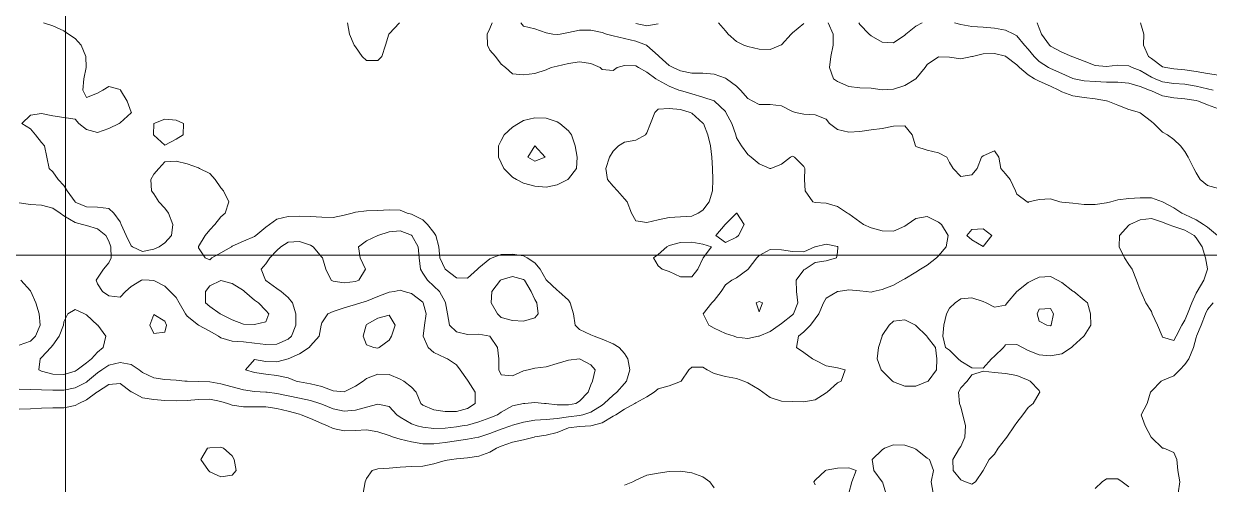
# Model space of a CAD drawing. Header units: centimetres. Extents: x 0 to 642158, y -847 to 649707.
# Drawn here: x 617365 to 617417.8, y 620777.1 to 620797.7 of the extents above; entities that cross this region are included whole.
import ezdxf

# ---------------------------------------------------------------- set-up
doc = ezdxf.new("R2010")
doc.units = ezdxf.units.CM
doc.header["$MEASUREMENT"] = 0
doc.layers.add('MEV_grille', color=254, linetype='Continuous', lineweight=9)
doc.layers.add('WAL_topographie 0.5', color=253, linetype='Continuous', lineweight=20)

# ---------------------------------------------------------------- blocks, each defined once
blk = doc.blocks.new('*U114')
at = {"layer": 'MEV_grille', "transparency": 33554687}
blk.add_lwpolyline([(-1338.461, 0), (1338.461, 0)], dxfattribs=at)
blk = doc.blocks.new('*U115')
at = {"layer": 'MEV_grille', "color": 0, "linetype": 'ByBlock', "lineweight": -2, "transparency": 16777216}
blk.add_blockref('*U114', (0, -1600), dxfattribs=at)
blk = doc.blocks.new('*U112')
at = {"layer": 'MEV_grille', "transparency": 33554687}
blk.add_lwpolyline([(0, 1825.476), (0, -1825.476)], dxfattribs=at)
blk = doc.blocks.new('*U113')
at = {"layer": 'MEV_grille', "color": 0, "linetype": 'ByBlock', "lineweight": -2, "transparency": 16777216}
blk.add_blockref('*U112', (2000, 0), dxfattribs=at)

msp = doc.modelspace()

# ---------------------------------------------------------------- linework, layer by layer
at = {"layer": 'WAL_topographie 0.5'}
for points in [[(617365.83, 620797.75), (617366.25, 620797.619), (617366.75, 620797.391), (617366.952, 620797.25), (617367.25, 620797.051), (617367.519, 620796.75), (617367.725, 620796.25), (617367.736, 620795.75), (617367.631, 620795.25), (617367.588, 620794.75), (617367.75, 620794.421), (617368.25, 620794.612), (617368.476, 620794.75), (617368.75, 620794.904), (617369.25, 620794.777), (617369.277, 620794.75), (617369.571, 620794.25), (617369.75, 620793.76), (617369.757, 620793.75), (617369.75, 620793.734), (617369.25, 620793.285), (617369.211, 620793.25), (617368.75, 620793.025), (617368.25, 620792.852), (617367.75, 620792.983), (617367.413, 620793.25), (617367.25, 620793.444), (617366.75, 620793.528), (617366.25, 620793.601), (617365.75, 620793.702), (617365.25, 620793.63), (617364.87, 620793.25), (617365.25, 620793.014), (617365.485, 620792.75), (617365.75, 620792.406), (617365.882, 620792.25), (617365.978, 620791.75), (617366.092, 620791.25), (617366.25, 620791.09), (617366.493, 620790.75), (617366.75, 620790.481), (617366.885, 620790.25), (617367.241, 620789.75), (617367.25, 620789.742), (617367.75, 620789.531), (617368.25, 620789.517), (617368.75, 620789.452), (617368.971, 620789.25), (617369.25, 620788.87), (617369.302, 620788.75), (617369.522, 620788.25), (617369.75, 620787.793), (617369.808, 620787.75), (617370.25, 620787.541), (617370.75, 620787.649), (617370.991, 620787.75), (617371.25, 620787.919), (617371.542, 620788.25), (617371.605, 620788.75), (617371.409, 620789.25), (617371.25, 620789.471), (617370.973, 620789.75), (617370.75, 620790.119), (617370.651, 620790.25), (617370.618, 620790.75), (617370.75, 620790.997), (617370.983, 620791.25), (617371.25, 620791.546), (617371.75, 620791.578), (617372.25, 620791.455), (617372.75, 620791.277), (617372.791, 620791.25), (617373.25, 620791.018), (617373.492, 620790.75), (617373.75, 620790.381), (617373.86, 620790.25), (617374.107, 620789.75), (617373.932, 620789.25), (617373.75, 620789.082), (617373.476, 620788.75), (617373.25, 620788.505), (617373.044, 620788.25), (617372.75, 620787.759), (617372.743, 620787.75), (617372.75, 620787.706), (617373.042, 620787.25), (617373.25, 620787.165), (617373.341, 620787.25), (617373.75, 620787.478), (617374.215, 620787.75), (617374.25, 620787.769), (617374.75, 620788.002), (617375.25, 620788.214), (617375.303, 620788.25), (617375.75, 620788.628), (617375.92, 620788.75), (617376.25, 620788.986), (617376.75, 620789.108), (617377.25, 620789.117), (617377.75, 620789.098), (617378.25, 620789.073), (617378.75, 620789.055), (617379.25, 620789.165), (617379.604, 620789.25), (617379.75, 620789.296), (617380.25, 620789.359), (617380.75, 620789.374), (617381.25, 620789.406), (617381.75, 620789.377), (617382.055, 620789.25), (617382.25, 620789.207), (617382.75, 620788.946), (617382.969, 620788.75), (617383.25, 620788.387), (617383.342, 620788.25), (617383.475, 620787.75), (617383.52, 620787.25), (617383.747, 620786.75), (617383.75, 620786.747), (617384.25, 620786.366), (617384.75, 620786.341), (617385.19, 620786.75), (617385.25, 620786.803), (617385.75, 620787.215), (617385.845, 620787.25), (617386.25, 620787.397), (617386.75, 620787.423), (617387.25, 620787.341), (617387.411, 620787.25), (617387.75, 620787.035), (617387.989, 620786.75), (617388.25, 620786.278), (617388.273, 620786.25), (617388.75, 620785.812), (617388.825, 620785.75), (617389.25, 620785.36), (617389.327, 620785.25), (617389.48, 620784.75), (617389.544, 620784.25), (617389.75, 620784.05), (617390.25, 620783.815), (617390.391, 620783.75), (617390.75, 620783.626), (617391.25, 620783.419), (617391.507, 620783.25), (617391.75, 620782.988), (617391.898, 620782.75), (617391.988, 620782.25), (617391.847, 620781.75), (617391.75, 620781.638), (617391.406, 620781.25), (617391.25, 620781.127), (617390.848, 620780.75), (617390.75, 620780.678), (617390.25, 620780.369), (617389.893, 620780.25), (617389.75, 620780.216), (617389.25, 620780.15), (617388.75, 620780.078), (617388.25, 620780.036), (617387.75, 620780.007), (617387.25, 620779.914), (617386.75, 620779.774), (617386.686, 620779.75), (617386.25, 620779.604), (617385.75, 620779.41), (617385.25, 620779.252), (617385.236, 620779.25), (617384.75, 620779.158), (617384.25, 620779.087), (617383.75, 620779.005), (617383.25, 620778.943), (617382.75, 620778.95), (617382.25, 620779.031), (617381.75, 620779.158), (617381.452, 620779.25), (617381.25, 620779.32), (617380.75, 620779.491), (617380.25, 620779.57), (617379.75, 620779.538), (617379.25, 620779.525), (617378.75, 620779.633), (617378.509, 620779.75), (617378.25, 620779.857), (617377.75, 620780.084), (617377.335, 620780.25), (617377.25, 620780.272), (617376.75, 620780.402), (617376.25, 620780.529), (617375.75, 620780.593), (617375.25, 620780.599), (617374.75, 620780.601), (617374.25, 620780.681), (617374.049, 620780.75), (617373.75, 620780.837), (617373.25, 620780.938), (617372.75, 620780.935), (617372.25, 620780.887), (617371.75, 620780.861), (617371.25, 620780.885), (617370.75, 620780.935), (617370.25, 620781.003), (617369.791, 620781.25), (617369.75, 620781.276), (617369.25, 620781.64), (617368.75, 620781.591), (617368.25, 620781.273), (617368.218, 620781.25), (617367.75, 620780.908), (617367.41, 620780.75), (617367.25, 620780.655), (617366.75, 620780.551), (617366.25, 620780.549), (617365.75, 620780.538), (617365.25, 620780.506), (617364.75, 620780.494)], [(617380.922, 620796.25), (617380.75, 620796.075), (617380.25, 620796.069), (617380.042, 620796.25), (617379.75, 620796.679), (617379.698, 620796.75), (617379.479, 620797.25), (617379.399, 620797.75)], [(617385.851, 620797.75), (617385.75, 620797.503), (617385.627, 620797.25), (617385.639, 620796.75), (617385.75, 620796.524), (617385.997, 620796.25), (617386.25, 620795.908), (617386.438, 620795.75), (617386.75, 620795.468), (617387.25, 620795.425), (617387.75, 620795.483), (617388.25, 620795.657), (617388.483, 620795.75), (617388.75, 620795.819), (617389.25, 620795.94), (617389.75, 620796.013), (617390.25, 620795.929), (617390.665, 620795.75), (617390.75, 620795.659), (617391.25, 620795.622), (617391.417, 620795.75), (617391.75, 620795.839), (617392.25, 620795.831), (617392.378, 620795.75), (617392.75, 620795.543), (617393.143, 620795.25), (617393.25, 620795.19), (617393.75, 620794.929), (617394.177, 620794.75), (617394.25, 620794.722), (617394.75, 620794.576), (617395.25, 620794.433), (617395.75, 620794.262), (617395.77, 620794.25), (617396.25, 620793.787), (617396.276, 620793.75), (617396.532, 620793.25), (617396.714, 620792.75), (617396.75, 620792.616), (617396.973, 620792.25), (617397.25, 620791.864), (617397.393, 620791.75), (617397.75, 620791.458), (617398.235, 620791.25), (617398.25, 620791.245), (617398.274, 620791.25), (617398.75, 620791.439), (617399.152, 620791.75), (617399.25, 620791.793), (617399.329, 620791.75), (617399.75, 620791.337), (617399.79, 620791.25), (617399.781, 620790.75), (617399.81, 620790.25), (617400.158, 620789.75), (617400.25, 620789.73), (617400.75, 620789.693), (617401.25, 620789.543), (617401.693, 620789.25), (617401.75, 620789.219), (617402.25, 620788.869), (617402.415, 620788.75), (617402.75, 620788.592), (617403.25, 620788.46), (617403.75, 620788.444), (617404.25, 620788.67), (617404.365, 620788.75), (617404.75, 620789.015), (617405.25, 620789.106), (617405.75, 620788.849), (617405.897, 620788.75), (617406.181, 620788.25), (617406.099, 620787.75), (617405.75, 620787.339), (617405.67, 620787.25), (617405.25, 620786.932), (617404.957, 620786.75), (617404.75, 620786.615), (617404.25, 620786.314), (617404.138, 620786.25), (617403.75, 620786.03), (617403.25, 620785.834), (617402.848, 620785.75), (617402.75, 620785.721), (617402.523, 620785.75), (617402.25, 620785.787), (617401.75, 620785.831), (617401.28, 620785.75), (617401.25, 620785.744), (617400.75, 620785.447), (617400.634, 620785.25), (617400.421, 620784.75), (617400.25, 620784.527), (617400.046, 620784.25), (617399.75, 620783.945), (617399.505, 620783.75), (617399.418, 620783.25), (617399.75, 620783.024), (617400.14, 620782.75), (617400.25, 620782.683), (617400.75, 620782.436), (617401.25, 620782.344), (617401.594, 620782.25), (617401.417, 620781.75), (617401.25, 620781.677), (617400.796, 620781.25), (617400.75, 620781.219), (617400.25, 620780.908), (617399.75, 620780.824), (617399.25, 620780.832), (617398.75, 620780.857), (617398.25, 620781.015), (617397.921, 620781.25), (617397.75, 620781.367), (617397.25, 620781.675), (617397.066, 620781.75), (617396.75, 620781.872), (617396.25, 620781.95), (617395.75, 620782.094), (617395.443, 620782.25), (617395.25, 620782.375), (617394.75, 620782.373), (617394.624, 620782.25), (617394.277, 620781.75), (617394.25, 620781.726), (617393.75, 620781.538), (617393.25, 620781.405), (617393.073, 620781.25), (617392.75, 620781.045), (617392.25, 620780.773), (617392.213, 620780.75), (617391.75, 620780.497), (617391.359, 620780.25), (617391.25, 620780.178), (617390.75, 620779.886), (617390.254, 620779.75), (617390.25, 620779.749), (617389.75, 620779.723), (617389.25, 620779.659), (617388.75, 620779.457), (617388.25, 620779.329), (617387.75, 620779.256), (617387.719, 620779.25), (617387.25, 620779.132), (617386.75, 620779.02), (617386.25, 620778.841), (617386.048, 620778.75), (617385.75, 620778.572), (617385.25, 620778.402), (617384.75, 620778.318), (617384.25, 620778.273), (617384.037, 620778.25), (617383.75, 620778.196), (617383.25, 620778.051), (617382.75, 620777.957), (617382.25, 620777.931), (617381.75, 620777.901), (617381.25, 620777.865), (617380.75, 620777.838), (617380.494, 620777.75), (617380.25, 620777.406), (617380.182, 620777.25), (617380.099, 620776.75)], [(617381.714, 620797.75), (617381.25, 620797.258), (617381.243, 620797.25), (617381.083, 620796.75), (617380.922, 620796.25)], [(617387.128, 620797.75), (617387.25, 620797.608), (617387.75, 620797.479), (617388.25, 620797.302), (617388.553, 620797.25), (617388.75, 620797.225), (617388.883, 620797.25), (617389.25, 620797.323), (617389.75, 620797.42), (617390.25, 620797.422), (617390.75, 620797.316), (617390.95, 620797.25), (617391.25, 620797.166), (617391.75, 620797.044), (617392.25, 620796.937), (617392.732, 620796.75), (617392.75, 620796.74), (617393.25, 620796.297), (617393.298, 620796.25), (617393.75, 620795.842), (617393.926, 620795.75), (617394.25, 620795.611), (617394.75, 620795.507), (617395.25, 620795.506), (617395.75, 620795.46), (617396.25, 620795.278), (617396.295, 620795.25), (617396.75, 620794.921), (617396.923, 620794.75), (617397.25, 620794.371), (617397.48, 620794.25), (617397.75, 620794.105), (617398.25, 620794.104), (617398.75, 620794.044), (617399.25, 620793.787), (617399.379, 620793.75), (617399.75, 620793.665), (617400.25, 620793.647), (617400.75, 620793.442), (617400.901, 620793.25), (617401.25, 620792.984), (617401.75, 620792.863), (617402.25, 620792.899), (617402.75, 620792.969), (617403.25, 620793.034), (617403.75, 620793.129), (617404.25, 620793.156), (617404.575, 620792.75), (617404.726, 620792.25), (617404.75, 620792.222), (617405.25, 620792.058), (617405.75, 620791.944), (617406.125, 620791.75), (617406.25, 620791.516), (617406.417, 620791.25), (617406.75, 620790.886), (617407.25, 620790.964), (617407.481, 620791.25), (617407.677, 620791.75), (617407.75, 620791.809), (617408.25, 620792.036), (617408.45, 620791.75), (617408.529, 620791.25), (617408.75, 620791), (617408.947, 620790.75), (617409.196, 620790.25), (617409.25, 620790.094), (617409.708, 620789.75), (617409.75, 620789.731), (617409.788, 620789.75), (617410.25, 620789.863), (617410.75, 620789.895), (617411.171, 620789.75), (617411.25, 620789.741), (617411.75, 620789.692), (617412.25, 620789.642), (617412.75, 620789.63), (617413.25, 620789.708), (617413.441, 620789.75), (617413.75, 620789.84), (617414.25, 620789.902), (617414.75, 620789.939), (617415.25, 620789.931), (617415.75, 620789.753), (617415.754, 620789.75), (617416.25, 620789.482), (617416.612, 620789.25), (617416.75, 620789.184), (617417.25, 620788.945), (617417.574, 620788.75), (617417.75, 620788.628), (617418.206, 620788.25)], [(617392.25, 620797.714), (617392.75, 620797.623), (617393.25, 620797.713)], [(617395.936, 620797.75), (617396.25, 620797.398), (617396.37, 620797.25), (617396.75, 620796.912), (617397.072, 620796.75), (617397.25, 620796.688), (617397.75, 620796.568), (617398.25, 620796.552), (617398.708, 620796.75), (617398.75, 620796.772), (617399.188, 620797.25), (617399.25, 620797.304), (617399.75, 620797.724)], [(617400.842, 620797.75), (617401.063, 620797.25), (617401.051, 620796.75), (617400.951, 620796.25), (617400.892, 620795.75), (617401.074, 620795.25), (617401.25, 620795.123), (617401.75, 620794.909), (617402.25, 620794.852), (617402.75, 620794.827), (617403.25, 620794.757), (617403.75, 620794.789), (617404.25, 620794.957), (617404.744, 620795.25), (617404.75, 620795.256), (617405.154, 620795.75), (617405.25, 620795.886), (617405.75, 620796.239), (617406.25, 620796.224), (617406.75, 620796.138), (617407.25, 620796.24), (617407.273, 620796.25), (617407.75, 620796.37), (617408.25, 620796.375), (617408.75, 620796.257), (617408.761, 620796.25), (617409.25, 620795.874), (617409.363, 620795.75), (617409.75, 620795.423), (617410.043, 620795.25), (617410.25, 620795.149), (617410.75, 620794.918), (617411.123, 620794.75), (617411.25, 620794.673), (617411.75, 620794.483), (617412.25, 620794.412), (617412.75, 620794.355), (617413.25, 620794.268), (617413.315, 620794.25), (617413.75, 620794.075), (617414.25, 620793.874), (617414.715, 620793.75), (617414.75, 620793.733), (617415.25, 620793.343), (617415.361, 620793.25), (617415.75, 620792.872), (617415.968, 620792.75), (617416.25, 620792.547), (617416.557, 620792.25), (617416.75, 620792), (617416.889, 620791.75), (617417.152, 620791.25), (617417.25, 620791.057), (617417.42, 620790.75), (617417.75, 620790.484), (617418.25, 620790.349)], [(617402.206, 620797.75), (617402.25, 620797.683), (617402.669, 620797.25), (617402.75, 620797.177), (617403.25, 620796.886), (617403.75, 620796.859), (617404.25, 620797.205), (617404.299, 620797.25), (617404.75, 620797.602), (617405.021, 620797.75)], [(617406.467, 620797.75), (617406.75, 620797.671), (617407.25, 620797.588), (617407.75, 620797.56), (617408.25, 620797.515), (617408.75, 620797.418), (617409.111, 620797.25), (617409.25, 620797.165), (617409.587, 620796.75), (617409.75, 620796.574), (617410.028, 620796.25), (617410.25, 620796.029), (617410.663, 620795.75), (617410.75, 620795.704), (617411.25, 620795.485), (617411.75, 620795.265), (617411.813, 620795.25), (617412.25, 620795.165), (617412.75, 620795.124), (617413.25, 620795.102), (617413.75, 620795.101), (617414.25, 620795.053), (617414.75, 620794.911), (617415.16, 620794.75), (617415.25, 620794.71), (617415.75, 620794.497), (617416.25, 620794.397), (617416.75, 620794.355), (617417.25, 620794.275), (617417.352, 620794.25), (617417.75, 620794.095), (617418.25, 620793.914)], [(617410.162, 620797.75), (617410.25, 620797.514), (617410.346, 620797.25), (617410.704, 620796.75), (617410.75, 620796.709), (617411.25, 620796.446), (617411.708, 620796.25), (617411.75, 620796.235), (617412.25, 620796.04), (617412.75, 620795.849), (617413.25, 620795.796), (617413.75, 620795.866), (617414.25, 620795.827), (617414.398, 620795.75), (617414.75, 620795.616), (617415.25, 620795.327), (617415.414, 620795.25), (617415.75, 620795.117), (617416.25, 620795.047), (617416.75, 620795.005), (617417.25, 620794.922), (617417.75, 620794.805), (617418, 620794.75)], [(617414.76, 620797.75), (617414.91, 620797.25), (617414.904, 620796.75), (617415.127, 620796.25), (617415.25, 620796.151), (617415.75, 620795.792), (617415.896, 620795.75), (617416.25, 620795.695), (617416.75, 620795.651), (617417.25, 620795.58), (617417.75, 620795.487), (617418.25, 620795.413)], [(617395.043, 620789.25), (617394.75, 620789.122), (617394.25, 620789.086), (617393.75, 620789.062), (617393.25, 620788.958), (617392.75, 620788.827), (617392.25, 620788.914), (617392.056, 620789.25), (617391.863, 620789.75), (617391.75, 620789.884), (617391.437, 620790.25), (617391.25, 620790.461), (617390.999, 620790.75), (617390.919, 620791.25), (617391.085, 620791.75), (617391.25, 620792.015), (617391.482, 620792.25), (617391.75, 620792.421), (617392.25, 620792.516), (617392.693, 620792.75), (617392.75, 620792.84), (617392.906, 620793.25), (617393.11, 620793.75), (617393.25, 620793.9), (617393.75, 620793.929), (617394.25, 620793.873), (617394.685, 620793.75), (617394.75, 620793.722), (617395.25, 620793.274), (617395.268, 620793.25), (617395.472, 620792.75), (617395.59, 620792.25), (617395.649, 620791.75), (617395.676, 620791.25), (617395.695, 620790.75), (617395.671, 620790.25), (617395.53, 620789.75), (617395.25, 620789.382), (617395.043, 620789.25)], [(617372.064, 620792.75), (617371.75, 620792.56), (617371.25, 620792.289), (617370.75, 620792.729), (617370.735, 620792.75), (617370.75, 620793.25), (617370.75, 620793.25), (617371.25, 620793.447), (617371.75, 620793.398), (617372.083, 620793.25), (617372.064, 620792.75)], [(617389.22, 620790.75), (617388.75, 620790.516), (617388.25, 620790.413), (617387.75, 620790.452), (617387.25, 620790.584), (617386.934, 620790.75), (617386.75, 620790.862), (617386.372, 620791.25), (617386.25, 620791.503), (617386.125, 620791.75), (617386.124, 620792.25), (617386.25, 620792.5), (617386.381, 620792.75), (617386.75, 620793.093), (617387.018, 620793.25), (617387.25, 620793.381), (617387.75, 620793.513), (617388.25, 620793.489), (617388.75, 620793.323), (617388.866, 620793.25), (617389.25, 620792.93), (617389.38, 620792.75), (617389.554, 620792.25), (617389.633, 620791.75), (617389.613, 620791.25), (617389.25, 620790.776), (617389.22, 620790.75)], [(617388.207, 620791.75), (617387.75, 620791.575), (617387.439, 620791.75), (617387.75, 620792.25), (617387.75, 620792.25), (617387.75, 620792.25), (617388.207, 620791.75)], [(617364.75, 620789.706), (617365.25, 620789.639), (617365.75, 620789.611), (617366.25, 620789.475), (617366.58, 620789.25), (617366.75, 620789.138), (617367.25, 620788.833), (617367.572, 620788.75), (617367.75, 620788.697), (617368.25, 620788.551), (617368.615, 620788.25), (617368.75, 620787.999), (617368.846, 620787.75), (617368.853, 620787.25), (617368.75, 620787.037), (617368.517, 620786.75), (617368.25, 620786.348), (617368.179, 620786.25), (617368.25, 620786.094), (617368.463, 620785.75), (617368.75, 620785.556), (617369.25, 620785.5), (617369.494, 620785.75), (617369.75, 620785.98), (617370.206, 620786.25), (617370.25, 620786.268), (617370.544, 620786.25), (617370.75, 620786.237), (617371.25, 620785.99), (617371.481, 620785.75), (617371.75, 620785.478), (617371.886, 620785.25), (617372.175, 620784.75), (617372.25, 620784.644), (617372.746, 620784.25), (617372.75, 620784.247), (617373.25, 620783.974), (617373.647, 620783.75), (617373.75, 620783.683), (617374.25, 620783.529), (617374.75, 620783.497), (617375.25, 620783.446), (617375.75, 620783.378), (617376.25, 620783.398), (617376.75, 620783.624), (617376.891, 620783.75), (617377.097, 620784.25), (617377.092, 620784.75), (617376.949, 620785.25), (617376.75, 620785.488), (617376.435, 620785.75), (617376.25, 620785.888), (617375.75, 620786.24), (617375.738, 620786.25), (617375.548, 620786.75), (617375.75, 620786.982), (617375.932, 620787.25), (617376.25, 620787.586), (617376.417, 620787.75), (617376.75, 620787.953), (617377.25, 620787.983), (617377.75, 620787.819), (617377.863, 620787.75), (617378.25, 620787.285), (617378.279, 620787.25), (617378.426, 620786.75), (617378.671, 620786.25), (617378.75, 620786.209), (617379.25, 620786.134), (617379.75, 620786.191), (617379.895, 620786.25), (617380.196, 620786.75), (617379.964, 620787.25), (617379.887, 620787.75), (617380.25, 620788.016), (617380.75, 620788.25), (617380.75, 620788.25), (617381.25, 620788.414), (617381.75, 620788.464), (617382.25, 620788.268), (617382.271, 620788.25), (617382.549, 620787.75), (617382.597, 620787.25), (617382.652, 620786.75), (617382.75, 620786.571), (617382.967, 620786.25), (617383.25, 620785.995), (617383.493, 620785.75), (617383.75, 620785.288), (617383.77, 620785.25), (617383.859, 620784.75), (617383.949, 620784.25), (617384.25, 620783.943), (617384.75, 620783.836), (617385.25, 620783.84), (617385.75, 620783.75), (617385.75, 620783.75), (617386.09, 620783.25), (617386.14, 620782.75), (617386.142, 620782.25), (617386.25, 620782.033), (617386.75, 620781.979), (617387.25, 620782.211), (617387.447, 620782.25), (617387.75, 620782.33), (617388.25, 620782.392), (617388.75, 620782.535), (617389.25, 620782.686), (617389.75, 620782.75), (617389.75, 620782.75), (617389.75, 620782.75), (617390.25, 620782.473), (617390.435, 620782.25), (617390.326, 620781.75), (617390.25, 620781.585), (617390.134, 620781.25), (617389.75, 620780.852), (617389.575, 620780.75), (617389.25, 620780.685), (617388.75, 620780.684), (617388.25, 620780.746), (617388.181, 620780.75), (617387.75, 620780.791), (617387.304, 620780.75), (617387.25, 620780.747), (617386.75, 620780.639), (617386.25, 620780.366), (617386.092, 620780.25), (617385.75, 620780.114), (617385.25, 620779.923), (617384.75, 620779.788), (617384.515, 620779.75), (617384.25, 620779.709), (617383.75, 620779.648), (617383.25, 620779.629), (617382.75, 620779.686), (617382.505, 620779.75), (617382.25, 620779.839), (617381.75, 620780.145), (617381.591, 620780.25), (617381.25, 620780.622), (617380.75, 620780.722), (617380.25, 620780.59), (617379.75, 620780.448), (617379.25, 620780.405), (617378.75, 620780.513), (617378.25, 620780.72), (617378.167, 620780.75), (617377.75, 620780.882), (617377.25, 620780.982), (617376.75, 620781.094), (617376.25, 620781.201), (617375.806, 620781.25), (617375.75, 620781.257), (617375.25, 620781.288), (617374.75, 620781.361), (617374.25, 620781.494), (617373.75, 620781.632), (617373.25, 620781.722), (617372.75, 620781.738), (617372.25, 620781.743), (617372.143, 620781.75), (617371.75, 620781.79), (617371.25, 620781.816), (617370.75, 620781.888), (617370.25, 620782.136), (617370.1, 620782.25), (617369.75, 620782.49), (617369.25, 620782.587), (617368.75, 620782.459), (617368.441, 620782.25), (617368.25, 620782.112), (617367.804, 620781.75), (617367.75, 620781.709), (617367.25, 620781.451), (617366.75, 620781.347), (617366.25, 620781.345), (617365.75, 620781.365), (617365.25, 620781.371), (617364.75, 620781.39)], [(617396.75, 620788.175), (617396.829, 620788.25), (617397.088, 620788.75), (617396.757, 620789.25), (617396.75, 620789.257), (617396.747, 620789.25), (617396.25, 620788.76), (617396.242, 620788.75), (617395.821, 620788.25), (617396.25, 620787.936), (617396.75, 620788.175)], [(617416.355, 620783.75), (617416.25, 620783.564), (617415.75, 620783.717), (617415.735, 620783.75), (617415.531, 620784.25), (617415.287, 620784.75), (617415.25, 620784.855), (617415.011, 620785.25), (617414.779, 620785.75), (617414.75, 620785.814), (617414.586, 620786.25), (617414.393, 620786.75), (617414.25, 620786.953), (617414.046, 620787.25), (617413.818, 620787.75), (617413.83, 620788.25), (617414.25, 620788.713), (617414.295, 620788.75), (617414.75, 620788.947), (617415.25, 620789.01), (617415.75, 620788.855), (617416.007, 620788.75), (617416.25, 620788.658), (617416.75, 620788.491), (617417.153, 620788.25), (617417.25, 620788.143), (617417.512, 620787.75), (617417.665, 620787.25), (617417.75, 620786.763), (617417.752, 620786.75), (617417.75, 620786.743), (617417.591, 620786.25), (617417.29, 620785.75), (617417.25, 620785.674), (617417.055, 620785.25), (617416.858, 620784.75), (617416.75, 620784.469), (617416.603, 620784.25), (617416.355, 620783.75)], [(617408.136, 620788.25), (617407.75, 620787.763), (617407.25, 620788.054), (617407.017, 620788.25), (617407.25, 620788.524), (617407.75, 620788.557), (617408.136, 620788.25)], [(617394.75, 620786.399), (617395.014, 620786.75), (617395.25, 620787.227), (617395.263, 620787.25), (617395.629, 620787.75), (617395.25, 620787.863), (617394.75, 620787.957), (617394.25, 620787.941), (617393.75, 620787.804), (617393.632, 620787.75), (617393.25, 620787.405), (617393.049, 620787.25), (617393.25, 620786.902), (617393.435, 620786.75), (617393.75, 620786.65), (617394.25, 620786.401), (617394.75, 620786.399)], [(617397.725, 620783.75), (617397.25, 620783.651), (617396.75, 620783.711), (617396.642, 620783.75), (617396.25, 620783.88), (617395.75, 620784.107), (617395.518, 620784.25), (617395.253, 620784.75), (617395.64, 620785.25), (617395.75, 620785.348), (617396.065, 620785.75), (617396.25, 620786.044), (617396.532, 620786.25), (617396.75, 620786.368), (617397.25, 620786.734), (617397.27, 620786.75), (617397.653, 620787.25), (617397.75, 620787.355), (617398.25, 620787.626), (617398.75, 620787.614), (617399.25, 620787.533), (617399.75, 620787.524), (617400.241, 620787.75), (617400.25, 620787.753), (617400.75, 620787.868), (617401.25, 620787.761), (617401.262, 620787.75), (617401.25, 620787.5), (617401.209, 620787.25), (617400.75, 620787.121), (617400.25, 620787.047), (617399.807, 620786.75), (617399.75, 620786.721), (617399.413, 620786.25), (617399.421, 620785.75), (617399.484, 620785.25), (617399.295, 620784.75), (617399.25, 620784.706), (617398.75, 620784.318), (617398.655, 620784.25), (617398.25, 620783.967), (617397.75, 620783.753), (617397.725, 620783.75)], [(617364.75, 620783.357), (617365.25, 620783.538), (617365.472, 620783.75), (617365.682, 620784.25), (617365.636, 620784.75), (617365.489, 620785.25), (617365.267, 620785.75), (617365.25, 620785.788), (617364.82, 620786.25)], [(617375.75, 620784.402), (617375.886, 620784.75), (617375.75, 620784.908), (617375.426, 620785.25), (617375.25, 620785.367), (617374.806, 620785.75), (617374.75, 620785.799), (617374.25, 620786.107), (617373.75, 620786.238), (617373.25, 620786), (617373.058, 620785.75), (617373.064, 620785.25), (617373.25, 620785.087), (617373.716, 620784.75), (617373.75, 620784.735), (617374.25, 620784.482), (617374.75, 620784.294), (617375.25, 620784.275), (617375.75, 620784.402)], [(617387.904, 620784.75), (617387.75, 620784.581), (617387.25, 620784.425), (617386.75, 620784.46), (617386.25, 620784.589), (617386.091, 620784.75), (617385.799, 620785.25), (617385.836, 620785.75), (617386.217, 620786.25), (617386.25, 620786.273), (617386.75, 620786.416), (617387.25, 620786.291), (617387.289, 620786.25), (617387.585, 620785.75), (617387.75, 620785.396), (617387.835, 620785.25), (617387.904, 620784.75)], [(617408.122, 620782.75), (617407.75, 620782.33), (617407.25, 620782.34), (617406.75, 620782.634), (617406.626, 620782.75), (617406.25, 620783.126), (617406.062, 620783.25), (617405.942, 620783.75), (617405.987, 620784.25), (617406.109, 620784.75), (617406.25, 620785.003), (617406.502, 620785.25), (617406.75, 620785.42), (617407.25, 620785.466), (617407.75, 620785.306), (617407.877, 620785.25), (617408.25, 620785.054), (617408.75, 620785.147), (617408.814, 620785.25), (617409.243, 620785.75), (617409.25, 620785.756), (617409.75, 620786.155), (617409.967, 620786.25), (617410.25, 620786.395), (617410.75, 620786.42), (617411.063, 620786.25), (617411.25, 620786.158), (617411.75, 620785.773), (617411.794, 620785.75), (617412.25, 620785.371), (617412.404, 620785.25), (617412.542, 620784.75), (617412.553, 620784.25), (617412.25, 620783.768), (617412.242, 620783.75), (617411.75, 620783.304), (617411.684, 620783.25), (617411.25, 620782.971), (617410.75, 620782.877), (617410.25, 620782.916), (617409.75, 620783.117), (617409.507, 620783.25), (617409.25, 620783.388), (617408.75, 620783.375), (617408.651, 620783.25), (617408.25, 620782.859), (617408.122, 620782.75)], [(617385.084, 620780.75), (617384.75, 620780.529), (617384.25, 620780.395), (617383.75, 620780.391), (617383.25, 620780.461), (617382.75, 620780.676), (617382.669, 620780.75), (617382.462, 620781.25), (617382.25, 620781.484), (617381.91, 620781.75), (617381.75, 620781.836), (617381.25, 620782.042), (617380.75, 620782.06), (617380.25, 620781.863), (617380.089, 620781.75), (617379.75, 620781.516), (617379.25, 620781.269), (617378.75, 620781.313), (617378.25, 620781.501), (617377.75, 620781.624), (617377.25, 620781.719), (617377.101, 620781.75), (617376.75, 620781.893), (617376.25, 620782.002), (617375.75, 620782.056), (617375.25, 620782.136), (617374.852, 620782.25), (617375.25, 620782.721), (617375.75, 620782.628), (617376.25, 620782.603), (617376.75, 620782.747), (617376.753, 620782.75), (617377.25, 620782.969), (617377.686, 620783.25), (617377.75, 620783.321), (617378.135, 620783.75), (617378.215, 620784.25), (617378.25, 620784.347), (617378.523, 620784.75), (617378.75, 620784.864), (617379.25, 620785.022), (617379.75, 620785.174), (617379.994, 620785.25), (617380.25, 620785.32), (617380.75, 620785.53), (617381.25, 620785.72), (617381.47, 620785.75), (617381.75, 620785.815), (617381.918, 620785.75), (617382.25, 620785.656), (617382.75, 620785.269), (617382.766, 620785.25), (617382.906, 620784.75), (617382.824, 620784.25), (617382.776, 620783.75), (617382.995, 620783.25), (617383.25, 620783.02), (617383.75, 620782.79), (617383.862, 620782.75), (617384.25, 620782.478), (617384.419, 620782.25), (617384.75, 620781.798), (617384.774, 620781.75), (617385.09, 620781.25), (617385.084, 620780.75)], [(617397.909, 620785.25), (617397.75, 620784.844), (617397.626, 620785.25), (617397.75, 620785.303), (617397.909, 620785.25)], [(617418, 620785.25), (617417.75, 620784.944), (617417.666, 620784.75), (617417.469, 620784.25), (617417.271, 620783.75), (617417.25, 620783.695), (617417.133, 620783.25), (617416.924, 620782.75), (617416.75, 620782.497), (617416.513, 620782.25), (617416.25, 620781.986), (617415.75, 620781.77), (617415.69, 620781.75), (617415.25, 620781.304), (617415.212, 620781.25), (617415.06, 620780.75), (617414.797, 620780.25), (617414.981, 620779.75), (617415.239, 620779.25), (617415.25, 620779.228), (617415.75, 620778.759), (617415.806, 620778.75), (617416.25, 620778.568), (617416.385, 620778.25), (617416.436, 620777.75), (617416.523, 620777.25), (617416.446, 620776.75)], [(617367.33, 620782.25), (617367.25, 620782.2), (617366.75, 620782.049), (617366.25, 620782.063), (617365.75, 620782.198), (617365.628, 620782.25), (617365.687, 620782.75), (617365.75, 620782.803), (617366.159, 620783.25), (617366.25, 620783.359), (617366.539, 620783.75), (617366.725, 620784.25), (617366.75, 620784.394), (617366.928, 620784.75), (617367.25, 620784.94), (617367.659, 620784.75), (617367.75, 620784.711), (617368.25, 620784.254), (617368.254, 620784.25), (617368.621, 620783.75), (617368.5, 620783.25), (617368.25, 620783.047), (617367.973, 620782.75), (617367.75, 620782.566), (617367.33, 620782.25)], [(617371.321, 620784.25), (617371.25, 620783.942), (617370.75, 620783.881), (617370.572, 620784.25), (617370.75, 620784.721), (617371.25, 620784.43), (617371.321, 620784.25)], [(617380.812, 620783.25), (617380.75, 620783.224), (617380.569, 620783.25), (617380.25, 620783.367), (617380.101, 620783.75), (617380.226, 620784.25), (617380.25, 620784.272), (617380.75, 620784.564), (617381.25, 620784.701), (617381.519, 620784.25), (617381.356, 620783.75), (617381.25, 620783.581), (617380.812, 620783.25)], [(617410.779, 620784.25), (617410.75, 620784.224), (617410.592, 620784.25), (617410.25, 620784.423), (617410.15, 620784.75), (617410.25, 620784.963), (617410.75, 620784.989), (617410.89, 620784.75), (617410.779, 620784.25)], [(617405.296, 620781.75), (617405.25, 620781.726), (617404.75, 620781.528), (617404.25, 620781.524), (617403.75, 620781.722), (617403.707, 620781.75), (617403.25, 620782.214), (617403.206, 620782.25), (617403.027, 620782.75), (617403.08, 620783.25), (617403.236, 620783.75), (617403.25, 620783.779), (617403.559, 620784.25), (617403.75, 620784.43), (617404.25, 620784.491), (617404.723, 620784.25), (617404.75, 620784.236), (617405.236, 620783.75), (617405.25, 620783.727), (617405.621, 620783.25), (617405.687, 620782.75), (617405.672, 620782.25), (617405.296, 620781.75)], [(617407.405, 620777.25), (617407.25, 620777.146), (617406.961, 620777.25), (617406.75, 620777.344), (617406.408, 620777.75), (617406.394, 620778.25), (617406.691, 620778.75), (617406.75, 620778.826), (617406.926, 620779.25), (617406.962, 620779.75), (617406.847, 620780.25), (617406.75, 620780.59), (617406.692, 620780.75), (617406.652, 620781.25), (617406.75, 620781.446), (617407.042, 620781.75), (617407.25, 620782.023), (617407.75, 620782.189), (617408.25, 620782.138), (617408.75, 620782.088), (617409.25, 620781.994), (617409.75, 620781.793), (617409.852, 620781.75), (617410.25, 620781.323), (617410.281, 620781.25), (617410.25, 620781.216), (617409.972, 620780.75), (617409.75, 620780.565), (617409.523, 620780.25), (617409.25, 620779.906), (617409.148, 620779.75), (617408.799, 620779.25), (617408.75, 620779.172), (617408.42, 620778.75), (617408.25, 620778.485), (617408.014, 620778.25), (617407.75, 620777.75), (617407.75, 620777.75), (617407.405, 620777.25)], [(617403.414, 620776.75), (617403.252, 620777.25), (617403.25, 620777.254), (617402.877, 620777.75), (617402.791, 620778.25), (617403.25, 620778.675), (617403.351, 620778.75), (617403.75, 620778.898), (617404.25, 620778.894), (617404.649, 620778.75), (617404.75, 620778.704), (617405.25, 620778.311), (617405.353, 620778.25), (617405.54, 620777.75), (617405.432, 620777.25), (617405.515, 620776.75)], [(617374.25, 620777.545), (617374.428, 620777.75), (617374.341, 620778.25), (617374.25, 620778.411), (617373.861, 620778.75), (617373.75, 620778.795), (617373.25, 620778.766), (617373.15, 620778.75), (617372.853, 620778.25), (617373.198, 620777.75), (617373.25, 620777.697), (617373.75, 620777.474), (617374.25, 620777.545)], [(617400.25, 620777.116), (617400.199, 620777.25), (617400.25, 620777.319), (617400.709, 620777.75), (617400.75, 620777.769), (617401.25, 620777.858), (617401.75, 620777.873), (617402.08, 620777.75), (617401.886, 620777.25), (617401.756, 620776.75)], [(617391.75, 620777.095), (617392.127, 620777.25), (617392.25, 620777.32), (617392.75, 620777.545), (617393.25, 620777.645), (617393.75, 620777.706), (617394.25, 620777.733), (617394.75, 620777.654), (617395.25, 620777.478), (617395.558, 620777.25), (617395.75, 620776.977)], [(617414.25, 620777.02), (617413.942, 620777.25), (617413.75, 620777.379), (617413.25, 620777.381), (617413.055, 620777.25), (617412.75, 620776.953)]]:
    msp.add_lwpolyline(points, dxfattribs=at)

# ---------------------------------------------------------------- block references
at = {"layer": 'MEV_grille', "transparency": 33554687}
for name, p in [('*U113', (615366.814, 620593.644)), ('*U115', (616669.481, 622387.381))]:
    msp.add_blockref(name, p, dxfattribs=at)

doc.saveas('drawing.dxf')
